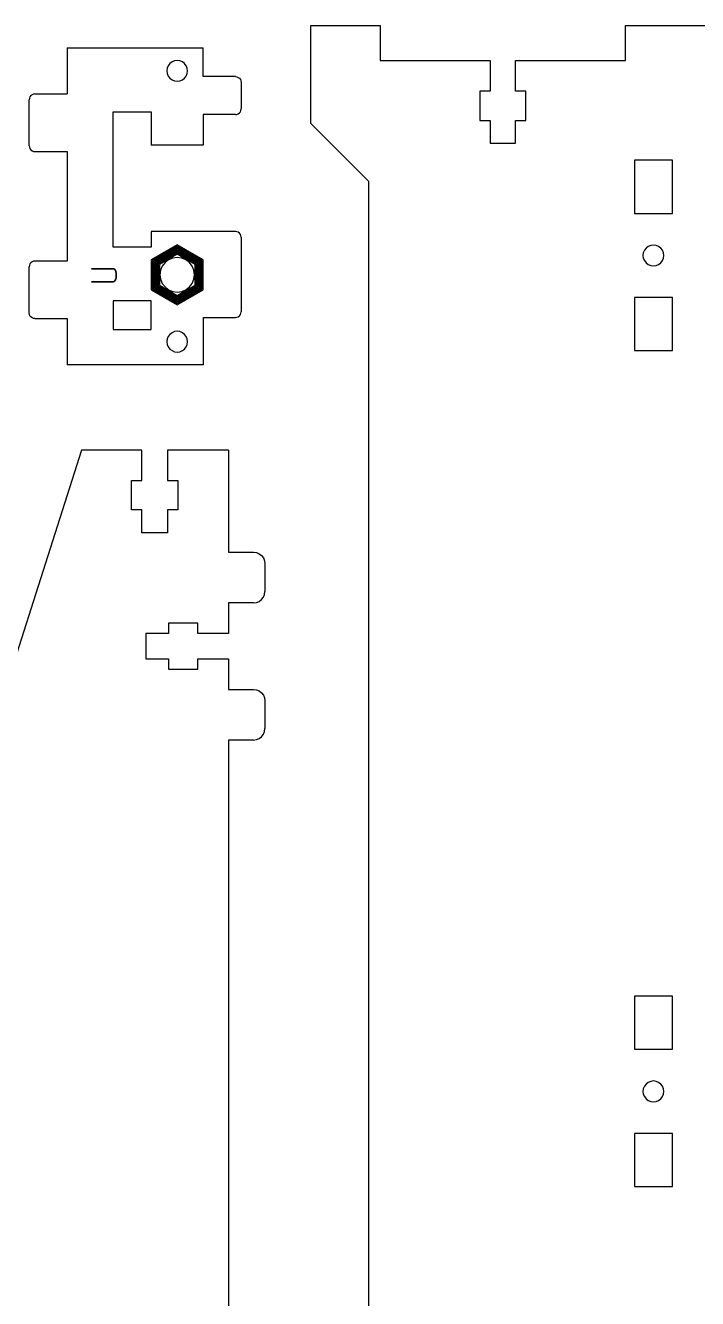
# Model space of a CAD drawing. Extents: x 6.6 to 38.2, y 6.7 to 38.5.
# Drawn here: x 14.65 to 19.24, y 29.84 to 38.54 of the extents above; entities that cross this region are included whole.
import ezdxf

# ---------------------------------------------------------------- set-up
doc = ezdxf.new("R2010")
doc.units = 0
doc.layers.get('0').update_dxf_attribs({"linetype": 'CONTINUOUS'})
doc.layers.add('Burn', color=7, linetype='CONTINUOUS')

msp = doc.modelspace()

# ---------------------------------------------------------------- linework, layer by layer
at = {"color": 7}
for points in [[(16.600518, 38.536272), (17.072703, 38.536272)], [(16.600518, 37.86734), (16.600518, 38.536272)], [(17.072703, 38.536272), (17.072703, 38.296246)], [(18.748964, 38.296246), (18.748964, 38.536272)], [(18.748964, 38.536272), (30.307706, 38.536272)], [(14.935007, 38.383587), (14.935007, 38.068796)], [(14.935007, 38.383587), (15.863642, 38.383587)], [(15.863642, 38.18684), (15.863642, 38.383587)], [(15.625233, 38.261604), (15.618157, 38.244522)], [(15.636491, 38.276276), (15.625233, 38.261604)], [(15.651159, 38.28753), (15.636491, 38.276276)], [(15.66824, 38.294604), (15.651159, 38.28753)], [(15.686572, 38.297019), (15.66824, 38.294604)], [(15.704903, 38.294604), (15.686572, 38.297019)], [(15.721986, 38.28753), (15.704903, 38.294604)], [(15.736654, 38.276276), (15.721986, 38.28753)], [(15.747911, 38.261604), (15.736654, 38.276276)], [(15.754988, 38.244522), (15.747911, 38.261604)], [(17.072703, 38.296246), (17.824262, 38.296246)], [(17.824262, 38.296246), (17.824262, 38.087696)], [(17.997401, 38.296246), (18.748964, 38.296246)], [(17.997401, 38.087696), (17.997401, 38.296246)], [(15.618157, 38.244522), (15.615744, 38.22619)], [(15.615744, 38.22619), (15.618157, 38.207861)], [(15.618157, 38.207861), (15.625233, 38.190777)], [(15.625233, 38.190777), (15.636491, 38.176107)], [(15.636491, 38.176107), (15.651159, 38.164852)], [(15.721986, 38.164852), (15.736654, 38.176107)], [(15.736654, 38.176107), (15.747911, 38.190777)], [(15.747911, 38.190777), (15.754988, 38.207861)], [(15.757399, 38.22619), (15.754988, 38.244522)], [(15.754988, 38.207861), (15.757399, 38.22619)], [(16.083999, 38.18684), (15.863642, 38.18684)], [(16.083999, 38.18684), (16.094182, 38.185502)], [(16.094182, 38.185502), (16.103672, 38.18157)], [(16.103672, 38.18157), (16.11182, 38.175318)], [(16.11182, 38.175318), (16.118076, 38.167168)], [(16.118076, 38.167168), (16.122006, 38.157677)], [(15.651159, 38.164852), (15.66824, 38.157778)], [(15.66824, 38.157778), (15.686572, 38.155363)], [(15.686572, 38.155363), (15.704903, 38.157778)], [(15.704903, 38.157778), (15.721986, 38.164852)], [(16.122006, 38.157677), (16.123347, 38.147494)], [(16.123347, 38.147494), (16.123347, 37.966487)], [(17.753434, 38.087696), (17.753434, 37.887016)], [(17.824262, 38.087696), (17.753434, 38.087696)], [(18.06823, 38.087696), (17.997401, 38.087696)], [(18.06823, 37.887016), (18.06823, 38.087696)], [(14.676648, 38.039631), (14.675307, 38.029448)], [(14.675307, 37.714653), (14.675307, 38.029448)], [(14.686829, 38.057268), (14.680577, 38.049121), (14.676648, 38.039631)], [(14.694979, 38.063523), (14.686829, 38.057268)], [(14.704469, 38.067454), (14.694979, 38.063523)], [(14.714654, 38.068796), (14.704469, 38.067454)], [(14.714654, 38.068796), (14.935007, 38.068796)], [(15.2498, 37.022113), (15.2498, 37.946811)], [(15.2498, 37.946811), (15.509501, 37.946811)], [(15.509501, 37.946811), (15.509501, 37.719274)], [(15.863642, 37.92714), (15.863642, 37.719274)], [(16.083999, 37.92714), (15.863642, 37.92714)], [(16.083999, 37.92714), (16.094182, 37.92848)], [(16.094182, 37.92848), (16.103672, 37.932411)], [(16.103672, 37.932411), (16.11182, 37.938666)], [(16.11182, 37.938666), (16.118076, 37.946811)], [(16.118076, 37.946811), (16.122006, 37.956303)], [(16.122006, 37.956303), (16.123347, 37.966487)], [(16.600518, 37.86734), (16.994006, 37.473852), (16.994006, 26.672582)], [(17.753434, 37.887016), (17.824262, 37.887016)], [(17.824262, 37.887016), (17.824262, 37.731584)], [(17.997401, 37.887016), (18.06823, 37.887016)], [(17.997401, 37.731584), (17.997401, 37.887016)], [(17.824262, 37.731584), (17.997401, 37.731584)], [(14.675307, 37.714653), (14.676648, 37.704469)], [(14.676648, 37.704469), (14.680577, 37.694979)], [(14.680577, 37.694979), (14.686829, 37.686831)], [(14.686829, 37.686831), (14.694979, 37.680578)], [(14.694979, 37.680578), (14.704469, 37.676648)], [(14.704469, 37.676648), (14.714654, 37.675306)], [(14.714654, 37.675306), (14.935007, 37.675306)], [(14.935007, 37.675306), (14.935007, 36.927678)], [(15.863642, 37.719274), (15.509501, 37.719274)], [(19.069657, 37.615279), (18.809958, 37.615279), (18.809958, 37.253268), (19.069657, 37.253268)], [(19.069657, 37.253268), (19.069657, 37.615279)], [(16.083999, 37.128839), (15.509501, 37.128839)], [(15.509501, 37.128839), (15.509501, 37.022113)], [(16.094182, 37.127501), (16.083999, 37.128839)], [(16.103672, 37.123567), (16.094182, 37.127501)], [(16.11182, 37.117314), (16.103672, 37.123567)], [(15.863642, 36.936159), (15.686572, 37.038391), (15.509501, 36.936159), (15.509501, 36.731694)], [(16.122006, 37.099671), (16.118076, 37.109164), (16.11182, 37.117314)], [(16.123347, 37.08949), (16.122006, 37.099671)], [(16.123347, 37.08949), (16.123347, 36.581406)], [(18.939808, 37.036919), (18.921459, 37.034501)], [(18.958157, 37.034501), (18.939808, 37.036919)], [(15.509501, 37.022113), (15.2498, 37.022113)], [(15.686572, 36.63855), (15.855773, 36.736239), (15.855773, 36.931612), (15.686572, 37.029302), (15.517374, 36.931612), (15.517374, 36.736239), (15.686572, 36.63855)], [(15.525242, 36.92707), (15.525242, 36.740783), (15.686572, 36.647634), (15.847901, 36.740783), (15.847901, 36.92707), (15.686572, 37.020214), (15.525242, 36.92707)], [(15.686572, 37.011128), (15.533114, 36.922524), (15.533114, 36.745326), (15.686572, 36.656723), (15.840033, 36.745326), (15.840033, 36.922524), (15.686572, 37.011128)], [(15.686572, 37.002041), (15.540981, 36.917984), (15.540981, 36.749872), (15.686572, 36.665812), (15.832163, 36.749872), (15.832163, 36.917984), (15.686572, 37.002041)], [(15.686572, 36.674902), (15.824292, 36.754414), (15.824292, 36.91344), (15.686572, 36.992956), (15.548852, 36.91344), (15.548852, 36.754414), (15.686572, 36.674902)], [(15.686572, 36.983866), (15.55672, 36.908896), (15.55672, 36.758957), (15.686572, 36.683988), (15.816423, 36.758957), (15.816423, 36.908896), (15.686572, 36.983866)], [(15.686572, 36.693074), (15.808554, 36.763501), (15.808554, 36.904353), (15.686572, 36.974778), (15.564589, 36.904353), (15.564589, 36.763501), (15.686572, 36.693074)], [(15.686572, 36.951974), (15.65602, 36.94795)], [(15.717126, 36.94795), (15.686572, 36.951974)], [(18.871328, 36.984371), (18.868909, 36.966022)], [(18.868909, 36.966022), (18.871328, 36.947674)], [(18.87841, 37.00147), (18.871328, 36.984371)], [(18.889676, 37.016153), (18.87841, 37.00147)], [(18.904359, 37.027418), (18.889676, 37.016153)], [(18.921459, 37.034501), (18.904359, 37.027418)], [(18.975253, 37.027418), (18.958157, 37.034501)], [(18.98994, 37.016153), (18.975253, 37.027418)], [(19.001206, 37.00147), (18.98994, 37.016153)], [(19.008288, 36.984371), (19.001206, 37.00147)], [(19.010701, 36.966022), (19.008288, 36.984371)], [(19.008288, 36.947674), (19.010701, 36.966022)], [(14.676648, 36.898512), (14.675307, 36.888327)], [(14.675307, 36.573538), (14.675307, 36.888327)], [(14.680577, 36.908003), (14.676648, 36.898512)], [(14.686829, 36.916152), (14.680577, 36.908003)], [(14.694979, 36.922403), (14.686829, 36.916152)], [(14.704469, 36.926338), (14.694979, 36.922403)], [(14.714654, 36.927678), (14.704469, 36.926338)], [(14.935007, 36.927678), (14.714654, 36.927678)], [(15.572548, 36.86448), (15.568528, 36.833923)], [(15.603101, 36.917397), (15.584341, 36.892952), (15.572548, 36.86448)], [(15.627549, 36.936159), (15.603101, 36.917397)], [(15.65602, 36.94795), (15.627549, 36.936159)], [(15.770042, 36.917397), (15.745596, 36.936159), (15.717126, 36.94795)], [(15.800597, 36.86448), (15.788806, 36.892952), (15.770042, 36.917397)], [(15.800597, 36.803373), (15.804619, 36.833923), (15.800597, 36.86448)], [(15.863642, 36.731694), (15.863642, 36.936159)], [(18.871328, 36.947674), (18.87841, 36.930576)], [(18.87841, 36.930576), (18.889676, 36.915891)], [(18.889676, 36.915891), (18.904359, 36.904624)], [(18.904359, 36.904624), (18.921459, 36.897543)], [(18.921459, 36.897543), (18.939808, 36.895128)], [(18.939808, 36.895128), (18.958157, 36.897543)], [(18.958157, 36.897543), (18.975253, 36.904624)], [(18.975253, 36.904624), (18.98994, 36.915891)], [(18.98994, 36.915891), (19.001206, 36.930576)], [(19.001206, 36.930576), (19.008288, 36.947674)], [(15.568528, 36.833923), (15.572548, 36.803373)], [(15.572548, 36.803373), (15.584341, 36.774904)], [(15.788806, 36.774904), (15.800597, 36.803373)], [(15.509501, 36.731694), (15.686572, 36.629464)], [(15.584341, 36.774904), (15.603101, 36.750453)], [(15.603101, 36.750453), (15.627549, 36.731694), (15.65602, 36.719899)], [(15.65602, 36.719899), (15.686572, 36.715882)], [(15.686572, 36.629464), (15.863642, 36.731694)], [(15.686572, 36.715882), (15.717126, 36.719899)], [(15.717126, 36.719899), (15.745596, 36.731694)], [(15.745596, 36.731694), (15.770042, 36.750453)], [(15.770042, 36.750453), (15.788806, 36.774904)], [(15.509501, 36.656373), (15.2498, 36.656162)], [(15.2498, 36.65617), (15.249956, 36.459423)], [(15.509659, 36.45963), (15.509503, 36.656373)], [(18.809958, 36.678774), (18.809958, 36.316767)], [(18.809958, 36.316767), (19.069657, 36.316767), (19.069657, 36.678774), (18.809958, 36.678774)], [(14.676648, 36.563351), (14.675307, 36.573538)], [(14.680577, 36.553863), (14.676648, 36.563351)], [(14.686829, 36.545714), (14.680577, 36.553864)], [(14.694979, 36.539463), (14.686829, 36.545714)], [(14.704469, 36.535529), (14.694979, 36.539462)], [(14.714654, 36.534187), (14.704469, 36.535529)], [(14.714654, 36.534187), (14.935007, 36.534187)], [(14.935007, 36.534187), (14.935007, 36.219398)], [(15.863642, 36.542056), (15.863642, 36.219398)], [(15.863642, 36.542056), (16.083999, 36.542056)], [(16.083999, 36.542056), (16.094182, 36.543398)], [(16.094182, 36.543398), (16.103672, 36.547328)], [(16.103672, 36.547328), (16.11182, 36.553583)], [(16.11182, 36.553583), (16.118076, 36.561732)], [(16.118076, 36.561732), (16.122006, 36.57122)], [(16.122006, 36.57122), (16.123347, 36.581406)], [(15.249954, 36.459423), (15.509659, 36.459634)], [(15.651159, 36.438131), (15.636491, 36.426876)], [(15.66824, 36.445207), (15.651159, 36.438131)], [(15.686572, 36.447622), (15.66824, 36.445207)], [(15.704903, 36.445207), (15.686572, 36.447622)], [(15.721986, 36.438131), (15.704903, 36.445207)], [(15.736654, 36.426876), (15.721986, 36.438131)], [(15.618157, 36.395122), (15.615744, 36.376793)], [(15.615744, 36.376793), (15.618157, 36.358462)], [(15.625233, 36.412208), (15.618157, 36.395122)], [(15.618157, 36.358462), (15.625233, 36.34138)], [(15.636491, 36.426876), (15.625233, 36.412208)], [(15.625233, 36.34138), (15.636491, 36.326709)], [(15.747911, 36.412208), (15.736654, 36.426876)], [(15.736654, 36.326709), (15.747911, 36.34138)], [(15.754988, 36.395122), (15.747911, 36.412208)], [(15.747911, 36.34138), (15.754988, 36.358462)], [(15.757399, 36.376793), (15.754988, 36.395122)], [(15.754988, 36.358462), (15.757399, 36.376793)], [(15.636491, 36.326709), (15.651159, 36.315452)], [(15.651159, 36.315452), (15.66824, 36.308377)], [(15.66824, 36.308377), (15.686572, 36.305967)], [(15.686572, 36.305967), (15.704903, 36.308377)], [(15.704903, 36.308377), (15.721986, 36.315452)], [(15.721986, 36.315452), (15.736654, 36.326709)], [(15.863642, 36.219398), (14.935007, 36.219398)], [(15.032401, 35.636828), (11.200143, 23.619676)], [(15.445888, 35.636828), (15.032401, 35.636828)], [(15.375059, 35.428279), (15.445888, 35.428279), (15.445888, 35.636828)], [(15.619026, 35.636828), (15.619026, 35.428279)], [(16.036122, 35.636828), (15.619026, 35.636828)], [(16.036122, 35.636828), (16.036122, 34.939068)], [(15.375059, 35.2276), (15.375059, 35.428279)], [(15.619026, 35.428279), (15.689853, 35.428279)], [(15.689853, 35.428279), (15.689853, 35.2276)], [(15.445888, 35.2276), (15.375059, 35.2276)], [(15.445888, 35.07217), (15.445888, 35.2276)], [(15.619026, 35.2276), (15.619026, 35.07217)], [(15.689853, 35.2276), (15.619026, 35.2276)], [(15.619026, 35.07217), (15.445888, 35.07217)], [(16.036122, 34.939068), (16.20729, 34.939068)], [(16.20729, 34.939068), (16.227658, 34.936386), (16.246638, 34.928523), (16.262936, 34.916017), (16.275446, 34.899719), (16.283306, 34.880738)], [(16.283306, 34.880738), (16.285989, 34.860368)], [(16.285989, 34.860368), (16.285989, 34.671497)], [(16.20729, 34.592797), (16.227658, 34.595479), (16.246638, 34.603341), (16.262936, 34.615851), (16.275446, 34.632148), (16.283306, 34.651129), (16.285989, 34.671497)], [(16.036122, 34.592797), (16.036122, 34.38425)], [(16.20729, 34.592797), (16.036122, 34.592797)], [(15.626892, 34.455079), (15.626892, 34.38425)], [(15.827574, 34.455079), (15.626892, 34.455079)], [(15.827574, 34.38425), (15.827574, 34.455079)], [(15.626892, 34.38425), (15.471467, 34.38425)], [(15.471467, 34.38425), (15.471467, 34.211116)], [(16.036122, 34.38425), (15.827574, 34.38425)], [(15.471467, 34.211116), (15.626892, 34.211116)], [(15.626892, 34.211116), (15.626892, 34.140287), (15.827574, 34.140287)], [(15.827574, 34.211116), (16.036122, 34.211116)], [(15.827574, 34.140287), (15.827574, 34.211116)], [(16.036122, 34.211116), (16.036122, 34.002563)], [(16.036122, 34.002563), (16.20729, 34.002563)], [(16.20729, 34.002563), (16.227658, 33.999883), (16.246638, 33.992021), (16.262936, 33.979513), (16.275446, 33.963218), (16.283306, 33.944236)], [(16.283306, 33.944236), (16.285989, 33.923868)], [(16.285989, 33.923868), (16.285989, 33.734992)], [(16.20729, 33.656294), (16.227658, 33.658973), (16.246638, 33.666839), (16.262936, 33.679344), (16.275446, 33.695643), (16.283306, 33.714624), (16.285989, 33.734992)], [(16.20729, 33.656294), (16.036122, 33.656294)], [(16.036122, 33.656294), (16.036122, 29.238699)], [(19.069657, 31.906346), (18.809958, 31.906346), (18.809958, 31.544336), (19.069657, 31.544336)], [(19.069657, 31.544336), (19.069657, 31.906346)], [(18.889676, 31.307221), (18.87841, 31.292538)], [(18.904359, 31.318487), (18.889676, 31.307221)], [(18.921459, 31.32557), (18.904359, 31.318487)], [(18.939808, 31.327986), (18.921459, 31.32557)], [(18.958157, 31.32557), (18.939808, 31.327986)], [(18.975253, 31.318487), (18.958157, 31.32557)], [(18.98994, 31.307221), (18.975253, 31.318487)], [(19.001206, 31.292538), (18.98994, 31.307221)], [(18.871328, 31.275437), (18.868909, 31.257089)], [(18.868909, 31.257089), (18.871328, 31.238738)], [(18.87841, 31.292538), (18.871328, 31.275437)], [(18.871328, 31.238738), (18.87841, 31.22164)], [(18.87841, 31.22164), (18.889676, 31.206957)], [(18.98994, 31.206957), (19.001206, 31.22164)], [(19.008288, 31.275437), (19.001206, 31.292538)], [(19.001206, 31.22164), (19.008288, 31.238738)], [(19.010701, 31.257089), (19.008288, 31.275437)], [(19.008288, 31.238738), (19.010701, 31.257089)], [(18.889676, 31.206957), (18.904359, 31.195691)], [(18.904359, 31.195691), (18.921459, 31.188607)], [(18.921459, 31.188607), (18.939808, 31.186192)], [(18.939808, 31.186192), (18.958157, 31.188607)], [(18.958157, 31.188607), (18.975253, 31.195691)], [(18.975253, 31.195691), (18.98994, 31.206957)], [(18.809958, 30.607832), (19.069657, 30.607832), (19.069657, 30.969842), (18.809958, 30.969842), (18.809958, 30.607832)]]:
    msp.add_lwpolyline(points, dxfattribs=at)
at = {"layer": 'Burn', "color": 1}
msp.add_lwpolyline([(15.251466, 36.874466), (15.255252, 36.873666), (15.258746, 36.871293), (15.264859, 36.861806), (15.269002, 36.847583), (15.270386, 36.830233), (15.269002, 36.81288), (15.264859, 36.798661), (15.258746, 36.789172), (15.255252, 36.786799), (15.251466, 36.785999), (15.101592, 36.785999), (15.251466, 36.785999), (15.255252, 36.786799), (15.258746, 36.789172), (15.264859, 36.798661), (15.269002, 36.81288), (15.270386, 36.830233), (15.269002, 36.847583), (15.264859, 36.861806), (15.258746, 36.871293), (15.255252, 36.873666), (15.101592, 36.874466), (15.251466, 36.874466)], dxfattribs=at)

doc.saveas('drawing.dxf')
